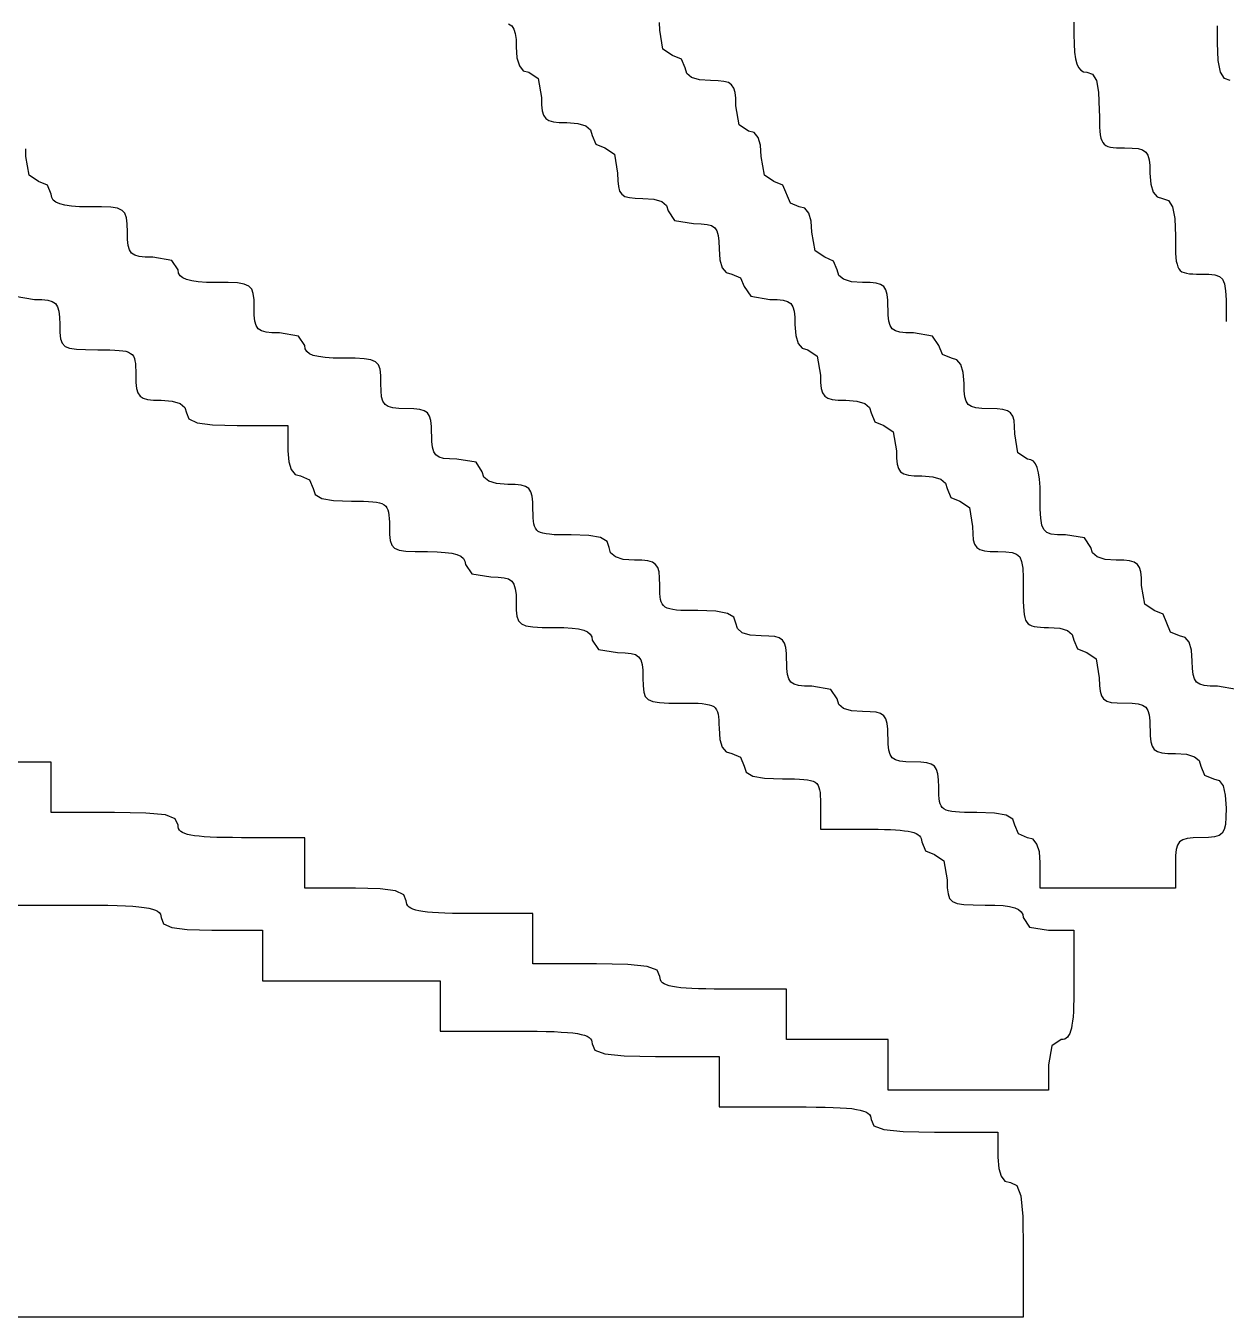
# Model space of a CAD drawing. Header units: millimetres. Extents: x 1.5 to 5.45, y 1.5 to 5.45.
# Drawn here: x 2.5054 to 2.6065, y 3.1928 to 3.3016 of the extents above; entities that cross this region are included whole.
import ezdxf

# ---------------------------------------------------------------- set-up
doc = ezdxf.new("R2010")
doc.units = ezdxf.units.MM
doc.header["$MEASUREMENT"] = 0
doc.layers.add('BottomOverlay', color=54, linetype='Continuous')

# ---------------------------------------------------------------- blocks, each defined once
blk = doc.blocks.new('NATALIE_MD_1')
at = {"layer": 'BottomOverlay'}
for p, q in [((-0.6539, 0.02179), (-0.65363, 0.02161)), ((-0.64117, 0.02126), (-0.64118, 0.02189)), ((-0.60629, 0.02192), (-0.60628, 0.0209)), ((-0.65363, 0.02161), (-0.65345, 0.02134)), ((-0.65345, 0.02134), (-0.65334, 0.02097)), ((-0.65334, 0.02097), (-0.65328, 0.02047)), ((-0.6409, 0.01966), (-0.64117, 0.02126)), ((-0.60628, 0.0209), (-0.60627, 0.02009)), ((-0.59418, 0.02121), (-0.5942, 0.02163)), ((-0.59418, 0.02074), (-0.59418, 0.02121)), ((-0.59418, 0.02019), (-0.59418, 0.02074)), ((-0.65328, 0.02047), (-0.65327, 0.01984)), ((-0.65327, 0.01984), (-0.6532, 0.01891)), ((-0.6401, 0.01913), (-0.6409, 0.01966)), ((-0.60627, 0.02009), (-0.60623, 0.01941)), ((-0.59412, 0.0187), (-0.59418, 0.02019)), ((-0.6532, 0.01891), (-0.653, 0.01824)), ((-0.63935, 0.01882), (-0.6401, 0.01913)), ((-0.63903, 0.01807), (-0.63935, 0.01882)), ((-0.60623, 0.01941), (-0.60615, 0.01885)), ((-0.60615, 0.01885), (-0.60604, 0.01842)), ((-0.59394, 0.01771), (-0.59412, 0.0187)), ((-0.653, 0.01824), (-0.65267, 0.01784)), ((-0.65267, 0.01784), (-0.6522, 0.01771)), ((-0.6522, 0.01771), (-0.6514, 0.01718)), ((-0.6389, 0.0176), (-0.63903, 0.01807)), ((-0.6385, 0.01727), (-0.6389, 0.0176)), ((-0.60604, 0.01842), (-0.6059, 0.0181)), ((-0.6059, 0.0181), (-0.60571, 0.01788)), ((-0.60571, 0.01788), (-0.60549, 0.01775)), ((-0.60549, 0.01775), (-0.60521, 0.01771)), ((-0.60521, 0.01771), (-0.60471, 0.01755)), ((-0.60471, 0.01755), (-0.60438, 0.017)), ((-0.59361, 0.01717), (-0.59394, 0.01771)), ((-0.6514, 0.01718), (-0.65114, 0.01558)), ((-0.63783, 0.01707), (-0.6385, 0.01727)), ((-0.63689, 0.017), (-0.63783, 0.01707)), ((-0.63626, 0.01699), (-0.63689, 0.017)), ((-0.63576, 0.01694), (-0.63626, 0.01699)), ((-0.63539, 0.01683), (-0.63576, 0.01694)), ((-0.63512, 0.01665), (-0.63539, 0.01683)), ((-0.63494, 0.01638), (-0.63512, 0.01665)), ((-0.63483, 0.01601), (-0.63494, 0.01638)), ((-0.60438, 0.017), (-0.6042, 0.01602)), ((-0.59311, 0.017), (-0.59361, 0.01717)), ((-0.65114, 0.01558), (-0.65112, 0.01495)), ((-0.63477, 0.01551), (-0.63483, 0.01601)), ((-0.63476, 0.01488), (-0.63477, 0.01551)), ((-0.6042, 0.01602), (-0.60415, 0.01452)), ((-0.65112, 0.01495), (-0.65107, 0.01446)), ((-0.65107, 0.01446), (-0.65096, 0.01408)), ((-0.63449, 0.01328), (-0.63476, 0.01488)), ((-0.60415, 0.01452), (-0.60414, 0.01398)), ((-0.65096, 0.01408), (-0.65078, 0.01381)), ((-0.65078, 0.01381), (-0.65051, 0.01363)), ((-0.65051, 0.01363), (-0.65013, 0.01353)), ((-0.65013, 0.01353), (-0.64964, 0.01347)), ((-0.64964, 0.01347), (-0.649, 0.01346)), ((-0.649, 0.01346), (-0.64806, 0.01339)), ((-0.64806, 0.01339), (-0.6474, 0.01319)), ((-0.6474, 0.01319), (-0.647, 0.01286)), ((-0.63369, 0.01275), (-0.63449, 0.01328)), ((-0.60414, 0.01398), (-0.60414, 0.0135)), ((-0.60414, 0.0135), (-0.60412, 0.01309)), ((-0.60412, 0.01309), (-0.6041, 0.01273)), ((-0.647, 0.01286), (-0.64686, 0.01239)), ((-0.64686, 0.01239), (-0.64655, 0.01164)), ((-0.63322, 0.01262), (-0.63369, 0.01275)), ((-0.63289, 0.01222), (-0.63322, 0.01262)), ((-0.63269, 0.01155), (-0.63289, 0.01222)), ((-0.6041, 0.01273), (-0.60406, 0.01242)), ((-0.60406, 0.01242), (-0.60401, 0.01216)), ((-0.60401, 0.01216), (-0.60394, 0.01195)), ((-0.69456, 0.01062), (-0.69458, 0.01126)), ((-0.64655, 0.01164), (-0.6458, 0.01133)), ((-0.6458, 0.01133), (-0.64499, 0.0108)), ((-0.63262, 0.01062), (-0.63269, 0.01155)), ((-0.60394, 0.01195), (-0.60385, 0.01178)), ((-0.60385, 0.01178), (-0.60373, 0.01164)), ((-0.60373, 0.01164), (-0.60359, 0.01153)), ((-0.60359, 0.01153), (-0.60342, 0.01145)), ((-0.60342, 0.01145), (-0.60321, 0.0114)), ((-0.60321, 0.0114), (-0.60297, 0.01136)), ((-0.60297, 0.01136), (-0.60269, 0.01134)), ((-0.60269, 0.01134), (-0.60237, 0.01133)), ((-0.60237, 0.01133), (-0.60201, 0.01133)), ((-0.60201, 0.01133), (-0.60137, 0.01132)), ((-0.60137, 0.01132), (-0.60088, 0.01127)), ((-0.60088, 0.01127), (-0.6005, 0.01116)), ((-0.6005, 0.01116), (-0.60023, 0.01098)), ((-0.60023, 0.01098), (-0.60005, 0.01071)), ((-0.6943, 0.00903), (-0.69456, 0.01062)), ((-0.64499, 0.0108), (-0.64473, 0.00921)), ((-0.63236, 0.00903), (-0.63262, 0.01062)), ((-0.60005, 0.01071), (-0.59994, 0.01034)), ((-0.59994, 0.01034), (-0.59989, 0.00984)), ((-0.59989, 0.00984), (-0.59988, 0.00921)), ((-0.6935, 0.0085), (-0.6943, 0.00903)), ((-0.64473, 0.00921), (-0.64471, 0.00857)), ((-0.63156, 0.0085), (-0.63236, 0.00903)), ((-0.59988, 0.00921), (-0.59981, 0.00828)), ((-0.69274, 0.00818), (-0.6935, 0.0085)), ((-0.69243, 0.00743), (-0.69274, 0.00818)), ((-0.64471, 0.00857), (-0.64466, 0.00808)), ((-0.64466, 0.00808), (-0.64455, 0.0077)), ((-0.64455, 0.0077), (-0.64437, 0.00743)), ((-0.6308, 0.00818), (-0.63156, 0.0085)), ((-0.63017, 0.00668), (-0.6308, 0.00818)), ((-0.59981, 0.00828), (-0.59961, 0.00761)), ((-0.69239, 0.00716), (-0.69243, 0.00743)), ((-0.69226, 0.00693), (-0.69239, 0.00716)), ((-0.69204, 0.00675), (-0.69226, 0.00693)), ((-0.69172, 0.00661), (-0.69204, 0.00675)), ((-0.69128, 0.0065), (-0.69172, 0.00661)), ((-0.64437, 0.00743), (-0.6441, 0.00725)), ((-0.6441, 0.00725), (-0.64373, 0.00715)), ((-0.64373, 0.00715), (-0.64323, 0.00709)), ((-0.64323, 0.00709), (-0.64259, 0.00708)), ((-0.64259, 0.00708), (-0.64166, 0.00701)), ((-0.64166, 0.00701), (-0.64099, 0.00681)), ((-0.64099, 0.00681), (-0.64059, 0.00648)), ((-0.62942, 0.00637), (-0.63017, 0.00668)), ((-0.59961, 0.00761), (-0.59927, 0.00721)), ((-0.59927, 0.00721), (-0.59881, 0.00708)), ((-0.59881, 0.00708), (-0.59831, 0.00691)), ((-0.59831, 0.00691), (-0.59798, 0.00637)), ((-0.69073, 0.00643), (-0.69128, 0.0065)), ((-0.69004, 0.00638), (-0.69073, 0.00643)), ((-0.68923, 0.00637), (-0.69004, 0.00638)), ((-0.6882, 0.00636), (-0.68923, 0.00637)), ((-0.68742, 0.00633), (-0.6882, 0.00636)), ((-0.68686, 0.00624), (-0.68742, 0.00633)), ((-0.68647, 0.00607), (-0.68686, 0.00624)), ((-0.68622, 0.00582), (-0.68647, 0.00607)), ((-0.68609, 0.00544), (-0.68622, 0.00582)), ((-0.64059, 0.00648), (-0.64046, 0.00602)), ((-0.64046, 0.00602), (-0.63992, 0.00522)), ((-0.62895, 0.00624), (-0.62942, 0.00637)), ((-0.62862, 0.00584), (-0.62895, 0.00624)), ((-0.62842, 0.00517), (-0.62862, 0.00584)), ((-0.59798, 0.00637), (-0.59779, 0.00538)), ((-0.68603, 0.00492), (-0.68609, 0.00544)), ((-0.68602, 0.00424), (-0.68603, 0.00492)), ((-0.63992, 0.00522), (-0.63832, 0.00495)), ((-0.63832, 0.00495), (-0.63768, 0.00494)), ((-0.63768, 0.00494), (-0.63719, 0.00489)), ((-0.63719, 0.00489), (-0.63681, 0.00478)), ((-0.63681, 0.00478), (-0.63654, 0.0046)), ((-0.63654, 0.0046), (-0.63636, 0.00433)), ((-0.62835, 0.00424), (-0.62842, 0.00517)), ((-0.59779, 0.00538), (-0.59774, 0.00389)), ((-0.68601, 0.00361), (-0.68602, 0.00424)), ((-0.68595, 0.00311), (-0.68601, 0.00361)), ((-0.63636, 0.00433), (-0.63625, 0.00396)), ((-0.63625, 0.00396), (-0.6362, 0.00346)), ((-0.6362, 0.00346), (-0.63618, 0.00283)), ((-0.62808, 0.00265), (-0.62835, 0.00424)), ((-0.59774, 0.00389), (-0.59774, 0.00335)), ((-0.59774, 0.00335), (-0.59773, 0.00287)), ((-0.68584, 0.00274), (-0.68595, 0.00311)), ((-0.68566, 0.00247), (-0.68584, 0.00274)), ((-0.68539, 0.00229), (-0.68566, 0.00247)), ((-0.68502, 0.00218), (-0.68539, 0.00229)), ((-0.68452, 0.00213), (-0.68502, 0.00218)), ((-0.63618, 0.00283), (-0.63612, 0.0019)), ((-0.62728, 0.00212), (-0.62808, 0.00265)), ((-0.59773, 0.00287), (-0.59772, 0.00245)), ((-0.59772, 0.00245), (-0.59769, 0.00209)), ((-0.68388, 0.00212), (-0.68452, 0.00213)), ((-0.68228, 0.00185), (-0.68388, 0.00212)), ((-0.68175, 0.00105), (-0.68228, 0.00185)), ((-0.63612, 0.0019), (-0.63592, 0.00123)), ((-0.63592, 0.00123), (-0.63558, 0.00083)), ((-0.62653, 0.0018), (-0.62728, 0.00212)), ((-0.62622, 0.00105), (-0.62653, 0.0018)), ((-0.59769, 0.00209), (-0.59766, 0.00179)), ((-0.59766, 0.00179), (-0.5976, 0.00153)), ((-0.5976, 0.00153), (-0.59753, 0.00132)), ((-0.59753, 0.00132), (-0.59744, 0.00114)), ((-0.59744, 0.00114), (-0.59732, 0.001)), ((-0.68171, 0.00078), (-0.68175, 0.00105)), ((-0.68158, 0.00055), (-0.68171, 0.00078)), ((-0.68136, 0.00037), (-0.68158, 0.00055)), ((-0.68104, 0.00023), (-0.68136, 0.00037)), ((-0.6806, 0.00012), (-0.68104, 0.00023)), ((-0.68005, 0.00005), (-0.6806, 0.00012)), ((-0.67936, 0), (-0.68005, 0.00005)), ((-0.67854, -0.00001), (-0.67936, 0)), ((-0.63558, 0.00083), (-0.63511, 0.0007)), ((-0.63511, 0.0007), (-0.63436, 0.00039)), ((-0.63436, 0.00039), (-0.63405, -0.00036)), ((-0.62608, 0.00059), (-0.62622, 0.00105)), ((-0.62568, 0.00026), (-0.62608, 0.00059)), ((-0.62502, 0.00006), (-0.62568, 0.00026)), ((-0.62408, -0.00001), (-0.62502, 0.00006)), ((-0.59732, 0.001), (-0.59718, 0.0009)), ((-0.59718, 0.0009), (-0.59701, 0.00082)), ((-0.59701, 0.00082), (-0.5968, 0.00077)), ((-0.5968, 0.00077), (-0.59656, 0.00073)), ((-0.59656, 0.00073), (-0.59628, 0.00071)), ((-0.59628, 0.00071), (-0.59597, 0.0007)), ((-0.59597, 0.0007), (-0.5956, 0.0007)), ((-0.5956, 0.0007), (-0.59492, 0.00069)), ((-0.59492, 0.00069), (-0.5944, 0.00063)), ((-0.5944, 0.00063), (-0.59402, 0.0005)), ((-0.59402, 0.0005), (-0.59376, 0.00026)), ((-0.59376, 0.00026), (-0.5936, -0.00013)), ((-0.67752, -0.00002), (-0.67854, -0.00001)), ((-0.67674, -0.00005), (-0.67752, -0.00002)), ((-0.67618, -0.00014), (-0.67674, -0.00005)), ((-0.67579, -0.00031), (-0.67618, -0.00014)), ((-0.67554, -0.00056), (-0.67579, -0.00031)), ((-0.67541, -0.00094), (-0.67554, -0.00056)), ((-0.67535, -0.00146), (-0.67541, -0.00094)), ((-0.63405, -0.00036), (-0.63351, -0.00116)), ((-0.62344, -0.00002), (-0.62408, -0.00001)), ((-0.62295, -0.00008), (-0.62344, -0.00002)), ((-0.62257, -0.00018), (-0.62295, -0.00008)), ((-0.6223, -0.00036), (-0.62257, -0.00018)), ((-0.62212, -0.00063), (-0.6223, -0.00036)), ((-0.62201, -0.00101), (-0.62212, -0.00063)), ((-0.62196, -0.0015), (-0.62201, -0.00101)), ((-0.5936, -0.00013), (-0.59351, -0.0007)), ((-0.59351, -0.0007), (-0.59347, -0.00147)), ((-0.69546, -0.00116), (-0.69385, -0.00143)), ((-0.69385, -0.00143), (-0.69322, -0.00144)), ((-0.69322, -0.00144), (-0.69272, -0.00149)), ((-0.69272, -0.00149), (-0.69234, -0.0016)), ((-0.69234, -0.0016), (-0.69207, -0.00178)), ((-0.69207, -0.00178), (-0.69189, -0.00205)), ((-0.69189, -0.00205), (-0.69178, -0.00242)), ((-0.67534, -0.00214), (-0.67535, -0.00146)), ((-0.67533, -0.00277), (-0.67534, -0.00214)), ((-0.63351, -0.00116), (-0.63191, -0.00143)), ((-0.63191, -0.00143), (-0.63128, -0.00144)), ((-0.63128, -0.00144), (-0.63078, -0.00149)), ((-0.63078, -0.00149), (-0.6304, -0.0016)), ((-0.6304, -0.0016), (-0.63013, -0.00178)), ((-0.63013, -0.00178), (-0.62995, -0.00205)), ((-0.62995, -0.00205), (-0.62984, -0.00242)), ((-0.62193, -0.00277), (-0.62196, -0.0015)), ((-0.59347, -0.00147), (-0.59347, -0.00249)), ((-0.69178, -0.00242), (-0.69173, -0.00292)), ((-0.69173, -0.00292), (-0.69172, -0.00355)), ((-0.67527, -0.00327), (-0.67533, -0.00277)), ((-0.62984, -0.00242), (-0.62979, -0.00292)), ((-0.62979, -0.00292), (-0.62978, -0.00355)), ((-0.62188, -0.00327), (-0.62193, -0.00277)), ((-0.59347, -0.00249), (-0.59345, -0.00331)), ((-0.69172, -0.00355), (-0.69171, -0.00423)), ((-0.69171, -0.00423), (-0.69165, -0.00475)), ((-0.67517, -0.00364), (-0.67527, -0.00327)), ((-0.67499, -0.00391), (-0.67517, -0.00364)), ((-0.67472, -0.00409), (-0.67499, -0.00391)), ((-0.67434, -0.0042), (-0.67472, -0.00409)), ((-0.67384, -0.00425), (-0.67434, -0.0042)), ((-0.67321, -0.00426), (-0.67384, -0.00425)), ((-0.6716, -0.00453), (-0.67321, -0.00426)), ((-0.62978, -0.00355), (-0.62971, -0.00448)), ((-0.62177, -0.00364), (-0.62188, -0.00327)), ((-0.62159, -0.00391), (-0.62177, -0.00364)), ((-0.62132, -0.00409), (-0.62159, -0.00391)), ((-0.62094, -0.0042), (-0.62132, -0.00409)), ((-0.62045, -0.00425), (-0.62094, -0.0042)), ((-0.61981, -0.00426), (-0.62045, -0.00425)), ((-0.61821, -0.00453), (-0.61981, -0.00426)), ((-0.69165, -0.00475), (-0.69152, -0.00513)), ((-0.69152, -0.00513), (-0.69127, -0.00539)), ((-0.69127, -0.00539), (-0.69088, -0.00555)), ((-0.67107, -0.00533), (-0.6716, -0.00453)), ((-0.67103, -0.0056), (-0.67107, -0.00533)), ((-0.62971, -0.00448), (-0.62951, -0.00515)), ((-0.62951, -0.00515), (-0.62918, -0.00555)), ((-0.61767, -0.00533), (-0.61821, -0.00453)), ((-0.61736, -0.00608), (-0.61767, -0.00533)), ((-0.69088, -0.00555), (-0.69031, -0.00564)), ((-0.69031, -0.00564), (-0.68954, -0.00567)), ((-0.68954, -0.00567), (-0.68851, -0.00568)), ((-0.68851, -0.00568), (-0.68797, -0.00568)), ((-0.68797, -0.00568), (-0.68749, -0.00569)), ((-0.68749, -0.00569), (-0.68707, -0.0057)), ((-0.68707, -0.0057), (-0.68671, -0.00573)), ((-0.68671, -0.00573), (-0.6864, -0.00576)), ((-0.6864, -0.00576), (-0.68614, -0.00581)), ((-0.68614, -0.00581), (-0.68593, -0.00588)), ((-0.68593, -0.00588), (-0.68575, -0.00598)), ((-0.68575, -0.00598), (-0.68562, -0.00609)), ((-0.68562, -0.00609), (-0.68551, -0.00623)), ((-0.68551, -0.00623), (-0.68543, -0.00641)), ((-0.68543, -0.00641), (-0.68538, -0.00661)), ((-0.6709, -0.00582), (-0.67103, -0.0056)), ((-0.67068, -0.00601), (-0.6709, -0.00582)), ((-0.67036, -0.00615), (-0.67068, -0.00601)), ((-0.66992, -0.00626), (-0.67036, -0.00615)), ((-0.66937, -0.00633), (-0.66992, -0.00626)), ((-0.66869, -0.00638), (-0.66937, -0.00633)), ((-0.66787, -0.00639), (-0.66869, -0.00638)), ((-0.66684, -0.0064), (-0.66787, -0.00639)), ((-0.66606, -0.00643), (-0.66684, -0.0064)), ((-0.6655, -0.00652), (-0.66606, -0.00643)), ((-0.66511, -0.00669), (-0.6655, -0.00652)), ((-0.62918, -0.00555), (-0.62871, -0.00568)), ((-0.62871, -0.00568), (-0.62791, -0.00621)), ((-0.62791, -0.00621), (-0.62764, -0.00781)), ((-0.61661, -0.00639), (-0.61736, -0.00608)), ((-0.61614, -0.00652), (-0.61661, -0.00639)), ((-0.6158, -0.00692), (-0.61614, -0.00652)), ((-0.68538, -0.00661), (-0.68534, -0.00685)), ((-0.68534, -0.00685), (-0.68532, -0.00713)), ((-0.68532, -0.00713), (-0.68531, -0.00745)), ((-0.68531, -0.00745), (-0.68531, -0.00781)), ((-0.66486, -0.00694), (-0.66511, -0.00669)), ((-0.66473, -0.00732), (-0.66486, -0.00694)), ((-0.66467, -0.00784), (-0.66473, -0.00732)), ((-0.6156, -0.00759), (-0.6158, -0.00692)), ((-0.61554, -0.00852), (-0.6156, -0.00759)), ((-0.68531, -0.00781), (-0.6853, -0.00844)), ((-0.6853, -0.00844), (-0.68524, -0.00894)), ((-0.66466, -0.00852), (-0.66467, -0.00784)), ((-0.66465, -0.00915), (-0.66466, -0.00852)), ((-0.62764, -0.00781), (-0.62763, -0.00844)), ((-0.62763, -0.00844), (-0.62757, -0.00894)), ((-0.61552, -0.00915), (-0.61554, -0.00852)), ((-0.68524, -0.00894), (-0.68513, -0.00931)), ((-0.68513, -0.00931), (-0.68495, -0.00958)), ((-0.68495, -0.00958), (-0.68468, -0.00976)), ((-0.68468, -0.00976), (-0.68431, -0.00987)), ((-0.6646, -0.00965), (-0.66465, -0.00915)), ((-0.66449, -0.01002), (-0.6646, -0.00965)), ((-0.62757, -0.00894), (-0.62746, -0.00931)), ((-0.62746, -0.00931), (-0.62728, -0.00958)), ((-0.62728, -0.00958), (-0.62701, -0.00976)), ((-0.62701, -0.00976), (-0.62664, -0.00987)), ((-0.61547, -0.00965), (-0.61552, -0.00915)), ((-0.61536, -0.01002), (-0.61547, -0.00965)), ((-0.68431, -0.00987), (-0.68381, -0.00992)), ((-0.68381, -0.00992), (-0.68317, -0.00993)), ((-0.68317, -0.00993), (-0.68224, -0.01)), ((-0.68224, -0.01), (-0.68157, -0.0102)), ((-0.68157, -0.0102), (-0.68117, -0.01053)), ((-0.68117, -0.01053), (-0.68104, -0.011)), ((-0.66431, -0.01029), (-0.66449, -0.01002)), ((-0.66404, -0.01047), (-0.66431, -0.01029)), ((-0.66366, -0.01058), (-0.66404, -0.01047)), ((-0.66316, -0.01063), (-0.66366, -0.01058)), ((-0.66189, -0.01066), (-0.66316, -0.01063)), ((-0.66139, -0.01071), (-0.66189, -0.01066)), ((-0.66102, -0.01082), (-0.66139, -0.01071)), ((-0.66075, -0.011), (-0.66102, -0.01082)), ((-0.62664, -0.00987), (-0.62614, -0.00992)), ((-0.62614, -0.00992), (-0.6255, -0.00993)), ((-0.6255, -0.00993), (-0.62457, -0.01)), ((-0.62457, -0.01), (-0.6239, -0.0102)), ((-0.6239, -0.0102), (-0.6235, -0.01053)), ((-0.6235, -0.01053), (-0.62337, -0.011)), ((-0.61518, -0.01029), (-0.61536, -0.01002)), ((-0.61491, -0.01047), (-0.61518, -0.01029)), ((-0.61454, -0.01058), (-0.61491, -0.01047)), ((-0.61404, -0.01063), (-0.61454, -0.01058)), ((-0.61276, -0.01066), (-0.61404, -0.01063)), ((-0.61227, -0.01071), (-0.61276, -0.01066)), ((-0.61189, -0.01082), (-0.61227, -0.01071)), ((-0.61162, -0.011), (-0.61189, -0.01082)), ((-0.68104, -0.011), (-0.68084, -0.01151)), ((-0.68084, -0.01151), (-0.68015, -0.01184)), ((-0.68015, -0.01184), (-0.67884, -0.01201)), ((-0.66057, -0.01127), (-0.66075, -0.011)), ((-0.66046, -0.01164), (-0.66057, -0.01127)), ((-0.6604, -0.01214), (-0.66046, -0.01164)), ((-0.62337, -0.011), (-0.62305, -0.01175)), ((-0.62305, -0.01175), (-0.6223, -0.01206)), ((-0.61144, -0.01127), (-0.61162, -0.011)), ((-0.61133, -0.01164), (-0.61144, -0.01127)), ((-0.61128, -0.01214), (-0.61133, -0.01164)), ((-0.67884, -0.01201), (-0.67677, -0.01206)), ((-0.67677, -0.01206), (-0.67249, -0.01206)), ((-0.67249, -0.01206), (-0.67249, -0.01419)), ((-0.66038, -0.0134), (-0.6604, -0.01214)), ((-0.6223, -0.01206), (-0.6215, -0.01259)), ((-0.6215, -0.01259), (-0.62123, -0.01419)), ((-0.61126, -0.01277), (-0.61128, -0.01214)), ((-0.611, -0.01436), (-0.61126, -0.01277)), ((-0.66032, -0.0139), (-0.66038, -0.0134)), ((-0.66021, -0.01427), (-0.66032, -0.0139)), ((-0.67249, -0.01419), (-0.67243, -0.01512)), ((-0.67243, -0.01512), (-0.67223, -0.01578)), ((-0.66003, -0.01454), (-0.66021, -0.01427)), ((-0.65976, -0.01472), (-0.66003, -0.01454)), ((-0.65939, -0.01483), (-0.65976, -0.01472)), ((-0.65889, -0.01488), (-0.65939, -0.01483)), ((-0.65826, -0.0149), (-0.65889, -0.01488)), ((-0.65665, -0.01516), (-0.65826, -0.0149)), ((-0.65612, -0.01596), (-0.65665, -0.01516)), ((-0.62123, -0.01419), (-0.62122, -0.01482)), ((-0.62122, -0.01482), (-0.62117, -0.01532)), ((-0.6102, -0.0149), (-0.611, -0.01436)), ((-0.60992, -0.01494), (-0.6102, -0.0149)), ((-0.6097, -0.01506), (-0.60992, -0.01494)), ((-0.60951, -0.01528), (-0.6097, -0.01506)), ((-0.67223, -0.01578), (-0.67189, -0.01618)), ((-0.67189, -0.01618), (-0.67143, -0.01631)), ((-0.67143, -0.01631), (-0.67067, -0.01663)), ((-0.65598, -0.01642), (-0.65612, -0.01596)), ((-0.62117, -0.01532), (-0.62106, -0.01569)), ((-0.62106, -0.01569), (-0.62088, -0.01596)), ((-0.62088, -0.01596), (-0.62061, -0.01614)), ((-0.62061, -0.01614), (-0.62023, -0.01625)), ((-0.62023, -0.01625), (-0.61973, -0.0163)), ((-0.61973, -0.0163), (-0.6191, -0.01631)), ((-0.6191, -0.01631), (-0.61816, -0.01638)), ((-0.60937, -0.0156), (-0.60951, -0.01528)), ((-0.60926, -0.01604), (-0.60937, -0.0156)), ((-0.60918, -0.01659), (-0.60926, -0.01604)), ((-0.67067, -0.01663), (-0.67036, -0.01738)), ((-0.67036, -0.01738), (-0.67019, -0.01788)), ((-0.65558, -0.01676), (-0.65598, -0.01642)), ((-0.65492, -0.01696), (-0.65558, -0.01676)), ((-0.65398, -0.01702), (-0.65492, -0.01696)), ((-0.65335, -0.01704), (-0.65398, -0.01702)), ((-0.65285, -0.01709), (-0.65335, -0.01704)), ((-0.65247, -0.0172), (-0.65285, -0.01709)), ((-0.6522, -0.01738), (-0.65247, -0.0172)), ((-0.65202, -0.01765), (-0.6522, -0.01738)), ((-0.61816, -0.01638), (-0.61749, -0.01658)), ((-0.61749, -0.01658), (-0.61709, -0.01691)), ((-0.61709, -0.01691), (-0.61696, -0.01738)), ((-0.61696, -0.01738), (-0.61665, -0.01813)), ((-0.60914, -0.01727), (-0.60918, -0.01659)), ((-0.60913, -0.01809), (-0.60914, -0.01727)), ((-0.67019, -0.01788), (-0.66965, -0.0182)), ((-0.66965, -0.0182), (-0.66866, -0.01839)), ((-0.66866, -0.01839), (-0.66715, -0.01844)), ((-0.66715, -0.01844), (-0.66661, -0.01844)), ((-0.66661, -0.01844), (-0.66613, -0.01845)), ((-0.66613, -0.01845), (-0.66571, -0.01846)), ((-0.66571, -0.01846), (-0.66535, -0.01849)), ((-0.66535, -0.01849), (-0.66504, -0.01852)), ((-0.65191, -0.01802), (-0.65202, -0.01765)), ((-0.65186, -0.01852), (-0.65191, -0.01802)), ((-0.61665, -0.01813), (-0.61589, -0.01844)), ((-0.61589, -0.01844), (-0.61509, -0.01897)), ((-0.60912, -0.01911), (-0.60913, -0.01809)), ((-0.66504, -0.01852), (-0.66478, -0.01857)), ((-0.66478, -0.01857), (-0.66457, -0.01864)), ((-0.66457, -0.01864), (-0.6644, -0.01874)), ((-0.6644, -0.01874), (-0.66426, -0.01885)), ((-0.66426, -0.01885), (-0.66415, -0.01899)), ((-0.66415, -0.01899), (-0.66407, -0.01917)), ((-0.66407, -0.01917), (-0.66402, -0.01937)), ((-0.66402, -0.01937), (-0.66398, -0.01961)), ((-0.65185, -0.01915), (-0.65186, -0.01852)), ((-0.65184, -0.01951), (-0.65185, -0.01915)), ((-0.65184, -0.01983), (-0.65184, -0.01951)), ((-0.61509, -0.01897), (-0.61483, -0.02057)), ((-0.60908, -0.01988), (-0.60912, -0.01911)), ((-0.66398, -0.01961), (-0.66396, -0.01989)), ((-0.66396, -0.01989), (-0.66395, -0.02021)), ((-0.66395, -0.02021), (-0.66395, -0.02057)), ((-0.66395, -0.02057), (-0.66394, -0.02125)), ((-0.65182, -0.02011), (-0.65184, -0.01983)), ((-0.65178, -0.02035), (-0.65182, -0.02011)), ((-0.65173, -0.02055), (-0.65178, -0.02035)), ((-0.65165, -0.02072), (-0.65173, -0.02055)), ((-0.61483, -0.02057), (-0.61481, -0.0212)), ((-0.60899, -0.02045), (-0.60908, -0.01988)), ((-0.60883, -0.02083), (-0.60899, -0.02045)), ((-0.66394, -0.02125), (-0.66388, -0.02176)), ((-0.66388, -0.02176), (-0.66375, -0.02214)), ((-0.65154, -0.02087), (-0.65165, -0.02072)), ((-0.6514, -0.02098), (-0.65154, -0.02087)), ((-0.65123, -0.02107), (-0.6514, -0.02098)), ((-0.65101, -0.02114), (-0.65123, -0.02107)), ((-0.65075, -0.0212), (-0.65101, -0.02114)), ((-0.65045, -0.02123), (-0.65075, -0.0212)), ((-0.65008, -0.02126), (-0.65045, -0.02123)), ((-0.64967, -0.02127), (-0.65008, -0.02126)), ((-0.64919, -0.02127), (-0.64967, -0.02127)), ((-0.64864, -0.02128), (-0.64919, -0.02127)), ((-0.64714, -0.02133), (-0.64864, -0.02128)), ((-0.64615, -0.02151), (-0.64714, -0.02133)), ((-0.64561, -0.02184), (-0.64615, -0.02151)), ((-0.61481, -0.0212), (-0.61476, -0.0217)), ((-0.61476, -0.0217), (-0.61465, -0.02207)), ((-0.60857, -0.02108), (-0.60883, -0.02083)), ((-0.60819, -0.02121), (-0.60857, -0.02108)), ((-0.60768, -0.02126), (-0.60819, -0.02121)), ((-0.60699, -0.02128), (-0.60768, -0.02126)), ((-0.60539, -0.02154), (-0.60699, -0.02128)), ((-0.60486, -0.02234), (-0.60539, -0.02154)), ((-0.66375, -0.02214), (-0.66351, -0.0224)), ((-0.66351, -0.0224), (-0.66312, -0.02256)), ((-0.66312, -0.02256), (-0.66255, -0.02265)), ((-0.66255, -0.02265), (-0.66177, -0.02269)), ((-0.66177, -0.02269), (-0.66075, -0.02269)), ((-0.66075, -0.02269), (-0.65993, -0.02271)), ((-0.65993, -0.02271), (-0.65924, -0.02275)), ((-0.65924, -0.02275), (-0.65869, -0.02282)), ((-0.65869, -0.02282), (-0.65826, -0.02293)), ((-0.64544, -0.02234), (-0.64561, -0.02184)), ((-0.64531, -0.0228), (-0.64544, -0.02234)), ((-0.64491, -0.02314), (-0.64531, -0.0228)), ((-0.61465, -0.02207), (-0.61447, -0.02234)), ((-0.61447, -0.02234), (-0.6142, -0.02252)), ((-0.6142, -0.02252), (-0.61382, -0.02263)), ((-0.61382, -0.02263), (-0.61333, -0.02268)), ((-0.61333, -0.02268), (-0.61269, -0.02269)), ((-0.61269, -0.02269), (-0.61201, -0.02271)), ((-0.61201, -0.02271), (-0.61149, -0.02276)), ((-0.61149, -0.02276), (-0.61111, -0.02289)), ((-0.60472, -0.0228), (-0.60486, -0.02234)), ((-0.60432, -0.02314), (-0.60472, -0.0228)), ((-0.65826, -0.02293), (-0.65793, -0.02307)), ((-0.65793, -0.02307), (-0.65771, -0.02326)), ((-0.65771, -0.02326), (-0.65758, -0.02349)), ((-0.65758, -0.02349), (-0.65754, -0.02376)), ((-0.65754, -0.02376), (-0.65701, -0.02455)), ((-0.64424, -0.02334), (-0.64491, -0.02314)), ((-0.64331, -0.0234), (-0.64424, -0.02334)), ((-0.64267, -0.02342), (-0.64331, -0.0234)), ((-0.64217, -0.02347), (-0.64267, -0.02342)), ((-0.64179, -0.02358), (-0.64217, -0.02347)), ((-0.64152, -0.02376), (-0.64179, -0.02358)), ((-0.64134, -0.02403), (-0.64152, -0.02376)), ((-0.61111, -0.02289), (-0.61085, -0.02314)), ((-0.61085, -0.02314), (-0.61069, -0.02352)), ((-0.61069, -0.02352), (-0.6106, -0.02409)), ((-0.60366, -0.02334), (-0.60432, -0.02314)), ((-0.60272, -0.0234), (-0.60366, -0.02334)), ((-0.60208, -0.02342), (-0.60272, -0.0234)), ((-0.60159, -0.02347), (-0.60208, -0.02342)), ((-0.60121, -0.02358), (-0.60159, -0.02347)), ((-0.60094, -0.02376), (-0.60121, -0.02358)), ((-0.60076, -0.02403), (-0.60094, -0.02376)), ((-0.65701, -0.02455), (-0.65541, -0.02482)), ((-0.65541, -0.02482), (-0.65477, -0.02483)), ((-0.65477, -0.02483), (-0.65427, -0.02489)), ((-0.65427, -0.02489), (-0.6539, -0.02499)), ((-0.6539, -0.02499), (-0.65363, -0.02517)), ((-0.64123, -0.0244), (-0.64134, -0.02403)), ((-0.64118, -0.0249), (-0.64123, -0.0244)), ((-0.64117, -0.02553), (-0.64118, -0.0249)), ((-0.6106, -0.02409), (-0.61056, -0.02486)), ((-0.61056, -0.02486), (-0.61055, -0.02588)), ((-0.60065, -0.0244), (-0.60076, -0.02403)), ((-0.6006, -0.0249), (-0.60065, -0.0244)), ((-0.60059, -0.02553), (-0.6006, -0.0249)), ((-0.65363, -0.02517), (-0.65345, -0.02544)), ((-0.65345, -0.02544), (-0.65334, -0.02582)), ((-0.65334, -0.02582), (-0.65328, -0.02631)), ((-0.64116, -0.02589), (-0.64117, -0.02553)), ((-0.64116, -0.02621), (-0.64116, -0.02589)), ((-0.61055, -0.02588), (-0.61055, -0.02643)), ((-0.60032, -0.02712), (-0.60059, -0.02553)), ((-0.65328, -0.02631), (-0.65327, -0.02695)), ((-0.65327, -0.02695), (-0.65326, -0.02763)), ((-0.64114, -0.02649), (-0.64116, -0.02621)), ((-0.6411, -0.02673), (-0.64114, -0.02649)), ((-0.64105, -0.02693), (-0.6411, -0.02673)), ((-0.64097, -0.0271), (-0.64105, -0.02693)), ((-0.64086, -0.02724), (-0.64097, -0.0271)), ((-0.61055, -0.02643), (-0.61055, -0.0269)), ((-0.61055, -0.0269), (-0.61053, -0.02732)), ((-0.59952, -0.02766), (-0.60032, -0.02712)), ((-0.65326, -0.02763), (-0.6532, -0.02814)), ((-0.6532, -0.02814), (-0.65307, -0.02852)), ((-0.64072, -0.02736), (-0.64086, -0.02724)), ((-0.64055, -0.02745), (-0.64072, -0.02736)), ((-0.64033, -0.02752), (-0.64055, -0.02745)), ((-0.64007, -0.02758), (-0.64033, -0.02752)), ((-0.63977, -0.02761), (-0.64007, -0.02758)), ((-0.63941, -0.02764), (-0.63977, -0.02761)), ((-0.63899, -0.02765), (-0.63941, -0.02764)), ((-0.63851, -0.02765), (-0.63899, -0.02765)), ((-0.63796, -0.02766), (-0.63851, -0.02765)), ((-0.63646, -0.02771), (-0.63796, -0.02766)), ((-0.63547, -0.02789), (-0.63646, -0.02771)), ((-0.63493, -0.02822), (-0.63547, -0.02789)), ((-0.63476, -0.02872), (-0.63493, -0.02822)), ((-0.61053, -0.02732), (-0.61051, -0.02768)), ((-0.61051, -0.02768), (-0.61047, -0.02798)), ((-0.61047, -0.02798), (-0.61042, -0.02824)), ((-0.61042, -0.02824), (-0.61035, -0.02846)), ((-0.59876, -0.02797), (-0.59952, -0.02766)), ((-0.59814, -0.02947), (-0.59876, -0.02797)), ((-0.65307, -0.02852), (-0.65283, -0.02878)), ((-0.65283, -0.02878), (-0.65244, -0.02894)), ((-0.65244, -0.02894), (-0.65187, -0.02903)), ((-0.65187, -0.02903), (-0.65109, -0.02907)), ((-0.65109, -0.02907), (-0.65007, -0.02907)), ((-0.65007, -0.02907), (-0.64925, -0.02909)), ((-0.64925, -0.02909), (-0.64856, -0.02913)), ((-0.64856, -0.02913), (-0.64801, -0.0292)), ((-0.64801, -0.0292), (-0.64758, -0.02931)), ((-0.64758, -0.02931), (-0.64725, -0.02945)), ((-0.63463, -0.02918), (-0.63476, -0.02872)), ((-0.63423, -0.02952), (-0.63463, -0.02918)), ((-0.61035, -0.02846), (-0.61026, -0.02863)), ((-0.61026, -0.02863), (-0.61014, -0.02877)), ((-0.61014, -0.02877), (-0.61, -0.02887)), ((-0.61, -0.02887), (-0.60982, -0.02895)), ((-0.60982, -0.02895), (-0.60962, -0.02901)), ((-0.60962, -0.02901), (-0.60938, -0.02904)), ((-0.60938, -0.02904), (-0.6091, -0.02906)), ((-0.6091, -0.02906), (-0.60878, -0.02907)), ((-0.60878, -0.02907), (-0.60842, -0.02907)), ((-0.60842, -0.02907), (-0.60748, -0.02914)), ((-0.60748, -0.02914), (-0.60682, -0.02934)), ((-0.60682, -0.02934), (-0.60642, -0.02967)), ((-0.64725, -0.02945), (-0.64703, -0.02964)), ((-0.64703, -0.02964), (-0.6469, -0.02987)), ((-0.6469, -0.02987), (-0.64686, -0.03014)), ((-0.64686, -0.03014), (-0.64633, -0.03093)), ((-0.63356, -0.02972), (-0.63423, -0.02952)), ((-0.63262, -0.02978), (-0.63356, -0.02972)), ((-0.63199, -0.0298), (-0.63262, -0.02978)), ((-0.63149, -0.02985), (-0.63199, -0.0298)), ((-0.63111, -0.02996), (-0.63149, -0.02985)), ((-0.63084, -0.03014), (-0.63111, -0.02996)), ((-0.63066, -0.03041), (-0.63084, -0.03014)), ((-0.63055, -0.03078), (-0.63066, -0.03041)), ((-0.60642, -0.02967), (-0.60628, -0.03014)), ((-0.60628, -0.03014), (-0.60597, -0.03089)), ((-0.59738, -0.02978), (-0.59814, -0.02947)), ((-0.59691, -0.02992), (-0.59738, -0.02978)), ((-0.59658, -0.03031), (-0.59691, -0.02992)), ((-0.59638, -0.03098), (-0.59658, -0.03031)), ((-0.64633, -0.03093), (-0.64473, -0.0312)), ((-0.64473, -0.0312), (-0.64409, -0.03121)), ((-0.64409, -0.03121), (-0.64359, -0.03127)), ((-0.64359, -0.03127), (-0.64322, -0.03137)), ((-0.64322, -0.03137), (-0.64295, -0.03155)), ((-0.64295, -0.03155), (-0.64277, -0.03182)), ((-0.6305, -0.03127), (-0.63055, -0.03078)), ((-0.63047, -0.03254), (-0.6305, -0.03127)), ((-0.60597, -0.03089), (-0.60521, -0.0312)), ((-0.60521, -0.0312), (-0.60441, -0.03173)), ((-0.59631, -0.03191), (-0.59638, -0.03098)), ((-0.64277, -0.03182), (-0.64266, -0.0322)), ((-0.64266, -0.0322), (-0.6426, -0.03269)), ((-0.63042, -0.03304), (-0.63047, -0.03254)), ((-0.60441, -0.03173), (-0.60415, -0.03333)), ((-0.5963, -0.03254), (-0.59631, -0.03191)), ((-0.59625, -0.03304), (-0.5963, -0.03254)), ((-0.6426, -0.03269), (-0.64259, -0.03333)), ((-0.64259, -0.03333), (-0.64258, -0.03401)), ((-0.63031, -0.03341), (-0.63042, -0.03304)), ((-0.63013, -0.03368), (-0.63031, -0.03341)), ((-0.62986, -0.03386), (-0.63013, -0.03368)), ((-0.60415, -0.03333), (-0.60413, -0.03396)), ((-0.59614, -0.03341), (-0.59625, -0.03304)), ((-0.59596, -0.03368), (-0.59614, -0.03341)), ((-0.59569, -0.03386), (-0.59596, -0.03368)), ((-0.64258, -0.03401), (-0.64252, -0.03452)), ((-0.64252, -0.03452), (-0.64239, -0.0349)), ((-0.62949, -0.03397), (-0.62986, -0.03386)), ((-0.62899, -0.03402), (-0.62949, -0.03397)), ((-0.62835, -0.03404), (-0.62899, -0.03402)), ((-0.62675, -0.0343), (-0.62835, -0.03404)), ((-0.62622, -0.0351), (-0.62675, -0.0343)), ((-0.60413, -0.03396), (-0.60408, -0.03446)), ((-0.60408, -0.03446), (-0.60397, -0.03483)), ((-0.59531, -0.03397), (-0.59569, -0.03386)), ((-0.59481, -0.03402), (-0.59531, -0.03397)), ((-0.59418, -0.03404), (-0.59481, -0.03402)), ((-0.59258, -0.0343), (-0.59418, -0.03404)), ((-0.64239, -0.0349), (-0.64215, -0.03516)), ((-0.64215, -0.03516), (-0.64176, -0.03532)), ((-0.64176, -0.03532), (-0.64119, -0.03541)), ((-0.64119, -0.03541), (-0.64041, -0.03545)), ((-0.64041, -0.03545), (-0.63939, -0.03545)), ((-0.63939, -0.03545), (-0.63884, -0.03545)), ((-0.63884, -0.03545), (-0.63836, -0.03546)), ((-0.63836, -0.03546), (-0.63795, -0.03547)), ((-0.63795, -0.03547), (-0.63759, -0.0355)), ((-0.63759, -0.0355), (-0.63728, -0.03553)), ((-0.63728, -0.03553), (-0.63702, -0.03559)), ((-0.63702, -0.03559), (-0.6368, -0.03566)), ((-0.6368, -0.03566), (-0.63663, -0.03575)), ((-0.63663, -0.03575), (-0.63649, -0.03586)), ((-0.63649, -0.03586), (-0.63638, -0.03601)), ((-0.62608, -0.03556), (-0.62622, -0.0351)), ((-0.62568, -0.0359), (-0.62608, -0.03556)), ((-0.62502, -0.0361), (-0.62568, -0.0359)), ((-0.60397, -0.03483), (-0.60379, -0.0351)), ((-0.60379, -0.0351), (-0.60352, -0.03528)), ((-0.60352, -0.03528), (-0.60314, -0.03539)), ((-0.60314, -0.03539), (-0.60265, -0.03544)), ((-0.60265, -0.03544), (-0.60137, -0.03547)), ((-0.60137, -0.03547), (-0.60088, -0.03552)), ((-0.60088, -0.03552), (-0.6005, -0.03563)), ((-0.6005, -0.03563), (-0.60023, -0.03581)), ((-0.60023, -0.03581), (-0.60005, -0.03608)), ((-0.63638, -0.03601), (-0.6363, -0.03618)), ((-0.6363, -0.03618), (-0.63625, -0.03638)), ((-0.63625, -0.03638), (-0.63621, -0.03662)), ((-0.63621, -0.03662), (-0.63619, -0.0369)), ((-0.63619, -0.0369), (-0.63619, -0.03722)), ((-0.62408, -0.03616), (-0.62502, -0.0361)), ((-0.62344, -0.03618), (-0.62408, -0.03616)), ((-0.62295, -0.03623), (-0.62344, -0.03618)), ((-0.62257, -0.03634), (-0.62295, -0.03623)), ((-0.6223, -0.03652), (-0.62257, -0.03634)), ((-0.62212, -0.03679), (-0.6223, -0.03652)), ((-0.62201, -0.03716), (-0.62212, -0.03679)), ((-0.60005, -0.03608), (-0.59994, -0.03645)), ((-0.59994, -0.03645), (-0.59989, -0.03695)), ((-0.59989, -0.03695), (-0.59986, -0.03821)), ((-0.63619, -0.03722), (-0.63618, -0.03758)), ((-0.63618, -0.03758), (-0.63612, -0.03851)), ((-0.62196, -0.03766), (-0.62201, -0.03716)), ((-0.62193, -0.03892), (-0.62196, -0.03766)), ((-0.63612, -0.03851), (-0.63592, -0.03918)), ((-0.63592, -0.03918), (-0.63558, -0.03957)), ((-0.62188, -0.03942), (-0.62193, -0.03892)), ((-0.59986, -0.03821), (-0.59981, -0.03871)), ((-0.59981, -0.03871), (-0.5997, -0.03908)), ((-0.5997, -0.03908), (-0.59952, -0.03935)), ((-0.63558, -0.03957), (-0.63511, -0.03971)), ((-0.63511, -0.03971), (-0.63436, -0.04002)), ((-0.63436, -0.04002), (-0.63405, -0.04077)), ((-0.62177, -0.03979), (-0.62188, -0.03942)), ((-0.62159, -0.04006), (-0.62177, -0.03979)), ((-0.62132, -0.04024), (-0.62159, -0.04006)), ((-0.62094, -0.04035), (-0.62132, -0.04024)), ((-0.59952, -0.03935), (-0.59925, -0.03953)), ((-0.59925, -0.03953), (-0.59887, -0.03964)), ((-0.59887, -0.03964), (-0.59837, -0.03969)), ((-0.59837, -0.03969), (-0.59774, -0.03971)), ((-0.59774, -0.03971), (-0.5968, -0.03977)), ((-0.5968, -0.03977), (-0.59614, -0.03997)), ((-0.59614, -0.03997), (-0.59574, -0.0403)), ((-0.69243, -0.04042), (-0.70097, -0.04042)), ((-0.69243, -0.04467), (-0.69243, -0.04042)), ((-0.63405, -0.04077), (-0.63388, -0.04127)), ((-0.63388, -0.04127), (-0.63334, -0.0416)), ((-0.62045, -0.0404), (-0.62094, -0.04035)), ((-0.61917, -0.04043), (-0.62045, -0.0404)), ((-0.61867, -0.04048), (-0.61917, -0.04043)), ((-0.6183, -0.04059), (-0.61867, -0.04048)), ((-0.61803, -0.04077), (-0.6183, -0.04059)), ((-0.61785, -0.04104), (-0.61803, -0.04077)), ((-0.61774, -0.04141), (-0.61785, -0.04104)), ((-0.59574, -0.0403), (-0.5956, -0.04077)), ((-0.5956, -0.04077), (-0.59529, -0.04152)), ((-0.63334, -0.0416), (-0.63235, -0.04178)), ((-0.63235, -0.04178), (-0.63084, -0.04183)), ((-0.63084, -0.04183), (-0.6303, -0.04183)), ((-0.6303, -0.04183), (-0.62982, -0.04184)), ((-0.62982, -0.04184), (-0.6294, -0.04185)), ((-0.6294, -0.04185), (-0.62904, -0.04188)), ((-0.62904, -0.04188), (-0.62873, -0.04191)), ((-0.62873, -0.04191), (-0.62847, -0.04197)), ((-0.62847, -0.04197), (-0.62826, -0.04204)), ((-0.62826, -0.04204), (-0.62809, -0.04213)), ((-0.62809, -0.04213), (-0.62795, -0.04224)), ((-0.62795, -0.04224), (-0.62784, -0.04239)), ((-0.62784, -0.04239), (-0.62776, -0.04256)), ((-0.61769, -0.04191), (-0.61774, -0.04141)), ((-0.61767, -0.04254), (-0.61769, -0.04191)), ((-0.59529, -0.04152), (-0.59453, -0.04183)), ((-0.59453, -0.04183), (-0.59405, -0.04198)), ((-0.59405, -0.04198), (-0.59372, -0.04242)), ((-0.59372, -0.04242), (-0.59353, -0.0432)), ((-0.62776, -0.04256), (-0.62771, -0.04276)), ((-0.62771, -0.04276), (-0.62767, -0.043)), ((-0.62767, -0.043), (-0.62765, -0.04328)), ((-0.62765, -0.04328), (-0.62764, -0.0436)), ((-0.61767, -0.0429), (-0.61767, -0.04254)), ((-0.61766, -0.04322), (-0.61767, -0.0429)), ((-0.61764, -0.0435), (-0.61766, -0.04322)), ((-0.61761, -0.04374), (-0.61764, -0.0435)), ((-0.59353, -0.0432), (-0.59347, -0.04431)), ((-0.62764, -0.0436), (-0.62764, -0.04396)), ((-0.62764, -0.04396), (-0.62764, -0.04609)), ((-0.61755, -0.04394), (-0.61761, -0.04374)), ((-0.61747, -0.04412), (-0.61755, -0.04394)), ((-0.61737, -0.04426), (-0.61747, -0.04412)), ((-0.61723, -0.04437), (-0.61737, -0.04426)), ((-0.61705, -0.04447), (-0.61723, -0.04437)), ((-0.61684, -0.04454), (-0.61705, -0.04447)), ((-0.61658, -0.04459), (-0.61684, -0.04454)), ((-0.61627, -0.04462), (-0.61658, -0.04459)), ((-0.59347, -0.04431), (-0.59348, -0.04508)), ((-0.68709, -0.04467), (-0.69243, -0.04467)), ((-0.68445, -0.04472), (-0.68709, -0.04467)), ((-0.68282, -0.04488), (-0.68445, -0.04472)), ((-0.68198, -0.04521), (-0.68282, -0.04488)), ((-0.68175, -0.04573), (-0.68198, -0.04521)), ((-0.61591, -0.04465), (-0.61627, -0.04462)), ((-0.61549, -0.04466), (-0.61591, -0.04465)), ((-0.61501, -0.04467), (-0.61549, -0.04466)), ((-0.61447, -0.04467), (-0.61501, -0.04467)), ((-0.61297, -0.04472), (-0.61447, -0.04467)), ((-0.61198, -0.04491), (-0.61297, -0.04472)), ((-0.61143, -0.04523), (-0.61198, -0.04491)), ((-0.61126, -0.04573), (-0.61143, -0.04523)), ((-0.59352, -0.04567), (-0.59362, -0.0461)), ((-0.59348, -0.04508), (-0.59352, -0.04567)), ((-0.68174, -0.04588), (-0.68175, -0.04573)), ((-0.6817, -0.04602), (-0.68174, -0.04588)), ((-0.68162, -0.04615), (-0.6817, -0.04602)), ((-0.68152, -0.04626), (-0.68162, -0.04615)), ((-0.68137, -0.04636), (-0.68152, -0.04626)), ((-0.68119, -0.04644), (-0.68137, -0.04636)), ((-0.68096, -0.04652), (-0.68119, -0.04644)), ((-0.68068, -0.04658), (-0.68096, -0.04652)), ((-0.68036, -0.04664), (-0.68068, -0.04658)), ((-0.67998, -0.04668), (-0.68036, -0.04664)), ((-0.67954, -0.04672), (-0.67998, -0.04668)), ((-0.67905, -0.04675), (-0.67954, -0.04672)), ((-0.67849, -0.04677), (-0.67905, -0.04675)), ((-0.67787, -0.04679), (-0.67849, -0.04677)), ((-0.67717, -0.04679), (-0.67787, -0.04679)), ((-0.62764, -0.04609), (-0.62337, -0.04609)), ((-0.62337, -0.04609), (-0.62277, -0.04609)), ((-0.62277, -0.04609), (-0.62223, -0.0461)), ((-0.62223, -0.0461), (-0.62174, -0.04611)), ((-0.62174, -0.04611), (-0.6213, -0.04614)), ((-0.6213, -0.04614), (-0.62091, -0.04617)), ((-0.62091, -0.04617), (-0.62056, -0.04621)), ((-0.62056, -0.04621), (-0.62025, -0.04625)), ((-0.62025, -0.04625), (-0.61999, -0.04631)), ((-0.61999, -0.04631), (-0.61976, -0.04637)), ((-0.61976, -0.04637), (-0.61957, -0.04645)), ((-0.61957, -0.04645), (-0.61942, -0.04654)), ((-0.61942, -0.04654), (-0.6193, -0.04664)), ((-0.6193, -0.04664), (-0.61921, -0.04674)), ((-0.61921, -0.04674), (-0.61915, -0.04687)), ((-0.61095, -0.04648), (-0.61126, -0.04573)), ((-0.6102, -0.0468), (-0.61095, -0.04648)), ((-0.59495, -0.04678), (-0.59624, -0.04681)), ((-0.59444, -0.04673), (-0.59495, -0.04678)), ((-0.59406, -0.04661), (-0.59444, -0.04673)), ((-0.5938, -0.04641), (-0.59406, -0.04661)), ((-0.59362, -0.0461), (-0.5938, -0.04641)), ((-0.67641, -0.0468), (-0.67717, -0.04679)), ((-0.67107, -0.0468), (-0.67641, -0.0468)), ((-0.67107, -0.05105), (-0.67107, -0.0468)), ((-0.61915, -0.04687), (-0.61911, -0.047)), ((-0.61911, -0.047), (-0.6191, -0.04715)), ((-0.6191, -0.04715), (-0.61878, -0.0479)), ((-0.60973, -0.04693), (-0.6102, -0.0468)), ((-0.6094, -0.04733), (-0.60973, -0.04693)), ((-0.60919, -0.04799), (-0.6094, -0.04733)), ((-0.59767, -0.04779), (-0.59772, -0.04829)), ((-0.59756, -0.04742), (-0.59767, -0.04779)), ((-0.59738, -0.04715), (-0.59756, -0.04742)), ((-0.59711, -0.04697), (-0.59738, -0.04715)), ((-0.59674, -0.04686), (-0.59711, -0.04697)), ((-0.59624, -0.04681), (-0.59674, -0.04686)), ((-0.61878, -0.0479), (-0.61803, -0.04821)), ((-0.61803, -0.04821), (-0.61723, -0.04874)), ((-0.61723, -0.04874), (-0.61696, -0.05034)), ((-0.60913, -0.04892), (-0.60919, -0.04799)), ((-0.60913, -0.05105), (-0.60913, -0.04892)), ((-0.59772, -0.04829), (-0.59774, -0.04892)), ((-0.59774, -0.04892), (-0.59774, -0.04892)), ((-0.59774, -0.04892), (-0.59774, -0.05105)), ((-0.6668, -0.05105), (-0.67107, -0.05105)), ((-0.66473, -0.0511), (-0.6668, -0.05105)), ((-0.66342, -0.05127), (-0.66473, -0.0511)), ((-0.61696, -0.05034), (-0.61695, -0.05102)), ((-0.61695, -0.05102), (-0.61689, -0.05154)), ((-0.59774, -0.05105), (-0.60913, -0.05105)), ((-0.66273, -0.0516), (-0.66342, -0.05127)), ((-0.66253, -0.05211), (-0.66273, -0.0516)), ((-0.66251, -0.05226), (-0.66253, -0.05211)), ((-0.61689, -0.05154), (-0.61676, -0.05191)), ((-0.61676, -0.05191), (-0.61652, -0.05217)), ((-0.61652, -0.05217), (-0.61613, -0.05233)), ((-0.69812, -0.05247), (-0.69065, -0.05247)), ((-0.69065, -0.05247), (-0.68955, -0.05247)), ((-0.68955, -0.05247), (-0.68856, -0.05248)), ((-0.68856, -0.05248), (-0.68767, -0.05249)), ((-0.68767, -0.05249), (-0.68688, -0.05251)), ((-0.68688, -0.05251), (-0.68618, -0.05254)), ((-0.68618, -0.05254), (-0.68557, -0.05257)), ((-0.68557, -0.05257), (-0.68505, -0.05262)), ((-0.68505, -0.05262), (-0.6846, -0.05267)), ((-0.6846, -0.05267), (-0.68422, -0.05273)), ((-0.68422, -0.05273), (-0.68391, -0.05281)), ((-0.68391, -0.05281), (-0.68366, -0.05289)), ((-0.68366, -0.05289), (-0.68347, -0.05299)), ((-0.68347, -0.05299), (-0.68334, -0.05311)), ((-0.68334, -0.05311), (-0.68324, -0.05323)), ((-0.68324, -0.05323), (-0.68319, -0.05337)), ((-0.66247, -0.0524), (-0.66251, -0.05226)), ((-0.6624, -0.05253), (-0.66247, -0.0524)), ((-0.66229, -0.05264), (-0.6624, -0.05253)), ((-0.66215, -0.05274), (-0.66229, -0.05264)), ((-0.66196, -0.05282), (-0.66215, -0.05274)), ((-0.66173, -0.0529), (-0.66196, -0.05282)), ((-0.66146, -0.05296), (-0.66173, -0.0529)), ((-0.66113, -0.05302), (-0.66146, -0.05296)), ((-0.66075, -0.05306), (-0.66113, -0.05302)), ((-0.66032, -0.0531), (-0.66075, -0.05306)), ((-0.65982, -0.05313), (-0.66032, -0.0531)), ((-0.65927, -0.05315), (-0.65982, -0.05313)), ((-0.65864, -0.05317), (-0.65927, -0.05315)), ((-0.65795, -0.05317), (-0.65864, -0.05317)), ((-0.65719, -0.05318), (-0.65795, -0.05317)), ((-0.65185, -0.05318), (-0.65719, -0.05318)), ((-0.65185, -0.05743), (-0.65185, -0.05318)), ((-0.61613, -0.05233), (-0.61556, -0.05242)), ((-0.61556, -0.05242), (-0.61478, -0.05246)), ((-0.61478, -0.05246), (-0.61376, -0.05247)), ((-0.61376, -0.05247), (-0.61294, -0.05248)), ((-0.61294, -0.05248), (-0.61225, -0.05252)), ((-0.61225, -0.05252), (-0.6117, -0.05259)), ((-0.6117, -0.05259), (-0.61127, -0.0527)), ((-0.61127, -0.0527), (-0.61094, -0.05285)), ((-0.61094, -0.05285), (-0.61072, -0.05303)), ((-0.61072, -0.05303), (-0.61059, -0.05326)), ((-0.61059, -0.05326), (-0.61055, -0.05353)), ((-0.68319, -0.05337), (-0.68317, -0.05353)), ((-0.68317, -0.05353), (-0.68297, -0.05405)), ((-0.68297, -0.05405), (-0.68228, -0.05437)), ((-0.68228, -0.05437), (-0.68097, -0.05454)), ((-0.61055, -0.05353), (-0.61002, -0.05433)), ((-0.61002, -0.05433), (-0.60842, -0.05459)), ((-0.68097, -0.05454), (-0.6789, -0.05459)), ((-0.6789, -0.05459), (-0.67463, -0.05459)), ((-0.67463, -0.05459), (-0.67463, -0.05885)), ((-0.60842, -0.05459), (-0.60628, -0.05459)), ((-0.60628, -0.05459), (-0.60628, -0.0592)), ((-0.64651, -0.05743), (-0.65185, -0.05743)), ((-0.64387, -0.05748), (-0.64651, -0.05743)), ((-0.64224, -0.05764), (-0.64387, -0.05748)), ((-0.6414, -0.05797), (-0.64224, -0.05764)), ((-0.64117, -0.05849), (-0.6414, -0.05797)), ((-0.64115, -0.05864), (-0.64117, -0.05849)), ((-0.64111, -0.05878), (-0.64115, -0.05864)), ((-0.67463, -0.05885), (-0.65968, -0.05885)), ((-0.65968, -0.05885), (-0.65968, -0.0631)), ((-0.64104, -0.05891), (-0.64111, -0.05878)), ((-0.64093, -0.05902), (-0.64104, -0.05891)), ((-0.64079, -0.05912), (-0.64093, -0.05902)), ((-0.6406, -0.0592), (-0.64079, -0.05912)), ((-0.64038, -0.05928), (-0.6406, -0.0592)), ((-0.6401, -0.05934), (-0.64038, -0.05928)), ((-0.63977, -0.0594), (-0.6401, -0.05934)), ((-0.63939, -0.05944), (-0.63977, -0.0594)), ((-0.63896, -0.05948), (-0.63939, -0.05944)), ((-0.63846, -0.05951), (-0.63896, -0.05948)), ((-0.63791, -0.05953), (-0.63846, -0.05951)), ((-0.63728, -0.05954), (-0.63791, -0.05953)), ((-0.63659, -0.05955), (-0.63728, -0.05954)), ((-0.63583, -0.05955), (-0.63659, -0.05955)), ((-0.63049, -0.05955), (-0.63583, -0.05955)), ((-0.63049, -0.06381), (-0.63049, -0.05955)), ((-0.60628, -0.05985), (-0.60629, -0.06044)), ((-0.60628, -0.0592), (-0.60628, -0.05985)), ((-0.60629, -0.06044), (-0.60631, -0.06097)), ((-0.60636, -0.06188), (-0.6064, -0.06225)), ((-0.60633, -0.06145), (-0.60636, -0.06188)), ((-0.60631, -0.06097), (-0.60633, -0.06145)), ((-0.65968, -0.0631), (-0.65327, -0.0631)), ((-0.65327, -0.0631), (-0.65234, -0.0631)), ((-0.65234, -0.0631), (-0.6515, -0.06311)), ((-0.6515, -0.06311), (-0.65074, -0.06312)), ((-0.60657, -0.0631), (-0.60664, -0.06331)), ((-0.6065, -0.06286), (-0.60657, -0.0631)), ((-0.60645, -0.06258), (-0.6065, -0.06286)), ((-0.6064, -0.06225), (-0.60645, -0.06258)), ((-0.65074, -0.06312), (-0.65007, -0.06314)), ((-0.65007, -0.06314), (-0.64947, -0.06317)), ((-0.64947, -0.06317), (-0.64895, -0.06321)), ((-0.64895, -0.06321), (-0.6485, -0.06325)), ((-0.6485, -0.06325), (-0.64811, -0.06331)), ((-0.64811, -0.06331), (-0.64778, -0.06337)), ((-0.64778, -0.06337), (-0.64751, -0.06345)), ((-0.64751, -0.06345), (-0.6473, -0.06353)), ((-0.6473, -0.06353), (-0.64713, -0.06363)), ((-0.64713, -0.06363), (-0.64701, -0.06374)), ((-0.64701, -0.06374), (-0.64692, -0.06387)), ((-0.64692, -0.06387), (-0.64688, -0.06401)), ((-0.64688, -0.06401), (-0.64686, -0.06416)), ((-0.64686, -0.06416), (-0.64663, -0.06469)), ((-0.62194, -0.06381), (-0.63049, -0.06381)), ((-0.62194, -0.06806), (-0.62194, -0.06381)), ((-0.60735, -0.06381), (-0.60815, -0.06434)), ((-0.6072, -0.0638), (-0.60735, -0.06381)), ((-0.60706, -0.06376), (-0.6072, -0.0638)), ((-0.60694, -0.06369), (-0.60706, -0.06376)), ((-0.60683, -0.0636), (-0.60694, -0.06369)), ((-0.60673, -0.06347), (-0.60683, -0.0636)), ((-0.60664, -0.06331), (-0.60673, -0.06347)), ((-0.64663, -0.06469), (-0.6458, -0.06501)), ((-0.6458, -0.06501), (-0.64416, -0.06518)), ((-0.64416, -0.06518), (-0.64152, -0.06523)), ((-0.64152, -0.06523), (-0.63618, -0.06523)), ((-0.63618, -0.06523), (-0.63618, -0.06948)), ((-0.60815, -0.06434), (-0.60842, -0.06593)), ((-0.60842, -0.06593), (-0.60842, -0.06806)), ((-0.62194, -0.06806), (-0.62194, -0.06806)), ((-0.60842, -0.06806), (-0.62194, -0.06806)), ((-0.63618, -0.06948), (-0.62978, -0.06948)), ((-0.62978, -0.06948), (-0.62884, -0.06948)), ((-0.62884, -0.06948), (-0.628, -0.06949)), ((-0.628, -0.06949), (-0.62725, -0.0695)), ((-0.62725, -0.0695), (-0.62657, -0.06952)), ((-0.62657, -0.06952), (-0.62598, -0.06955)), ((-0.62598, -0.06955), (-0.62545, -0.06959)), ((-0.62545, -0.06959), (-0.625, -0.06963)), ((-0.625, -0.06963), (-0.62461, -0.06969)), ((-0.62461, -0.06969), (-0.62429, -0.06975)), ((-0.62429, -0.06975), (-0.62402, -0.06983)), ((-0.62402, -0.06983), (-0.6238, -0.06991)), ((-0.6238, -0.06991), (-0.62364, -0.07001)), ((-0.62364, -0.07001), (-0.62351, -0.07012)), ((-0.62351, -0.07012), (-0.62343, -0.07025)), ((-0.62343, -0.07025), (-0.62338, -0.07039)), ((-0.62338, -0.07039), (-0.62337, -0.07054)), ((-0.62337, -0.07054), (-0.62313, -0.07107)), ((-0.62313, -0.07107), (-0.6223, -0.07139)), ((-0.6223, -0.07139), (-0.62067, -0.07156)), ((-0.62067, -0.07156), (-0.61803, -0.07161)), ((-0.61803, -0.07161), (-0.61269, -0.07161)), ((-0.61269, -0.07161), (-0.61269, -0.07373)), ((-0.61269, -0.07373), (-0.61262, -0.07466)), ((-0.61262, -0.07466), (-0.61242, -0.07533)), ((-0.61242, -0.07533), (-0.61209, -0.07573)), ((-0.61209, -0.07573), (-0.61162, -0.07586)), ((-0.61162, -0.07586), (-0.61109, -0.0761)), ((-0.61109, -0.0761), (-0.61076, -0.07698)), ((-0.61076, -0.07698), (-0.6106, -0.07872)), ((-0.6106, -0.07872), (-0.61055, -0.08153)), ((-0.61055, -0.08153), (-0.61055, -0.0872)), ((-0.61055, -0.0872), (-0.77573, -0.0872))]:
    blk.add_line(p, q, dxfattribs=at)

msp = doc.modelspace()

# ---------------------------------------------------------------- block references
msp.add_blockref('NATALIE_MD_1', (3.2, 3.28))

doc.saveas('drawing.dxf')
